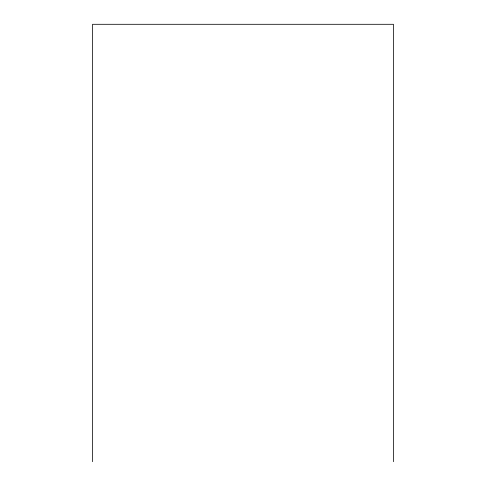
<?xml version="1.0" encoding="UTF-8"?>
<svg xmlns="http://www.w3.org/2000/svg" width="486" height="486" viewBox="0 0 486 486"><rect width="100%" height="100%" fill="white"/><g stroke="black" fill="none" stroke-linecap="round" stroke-linejoin="round"><path stroke-width="0.73" d="M393.46 461.7L393.46 24.3L92.54 24.3L92.54 461.7"/></g></svg>
